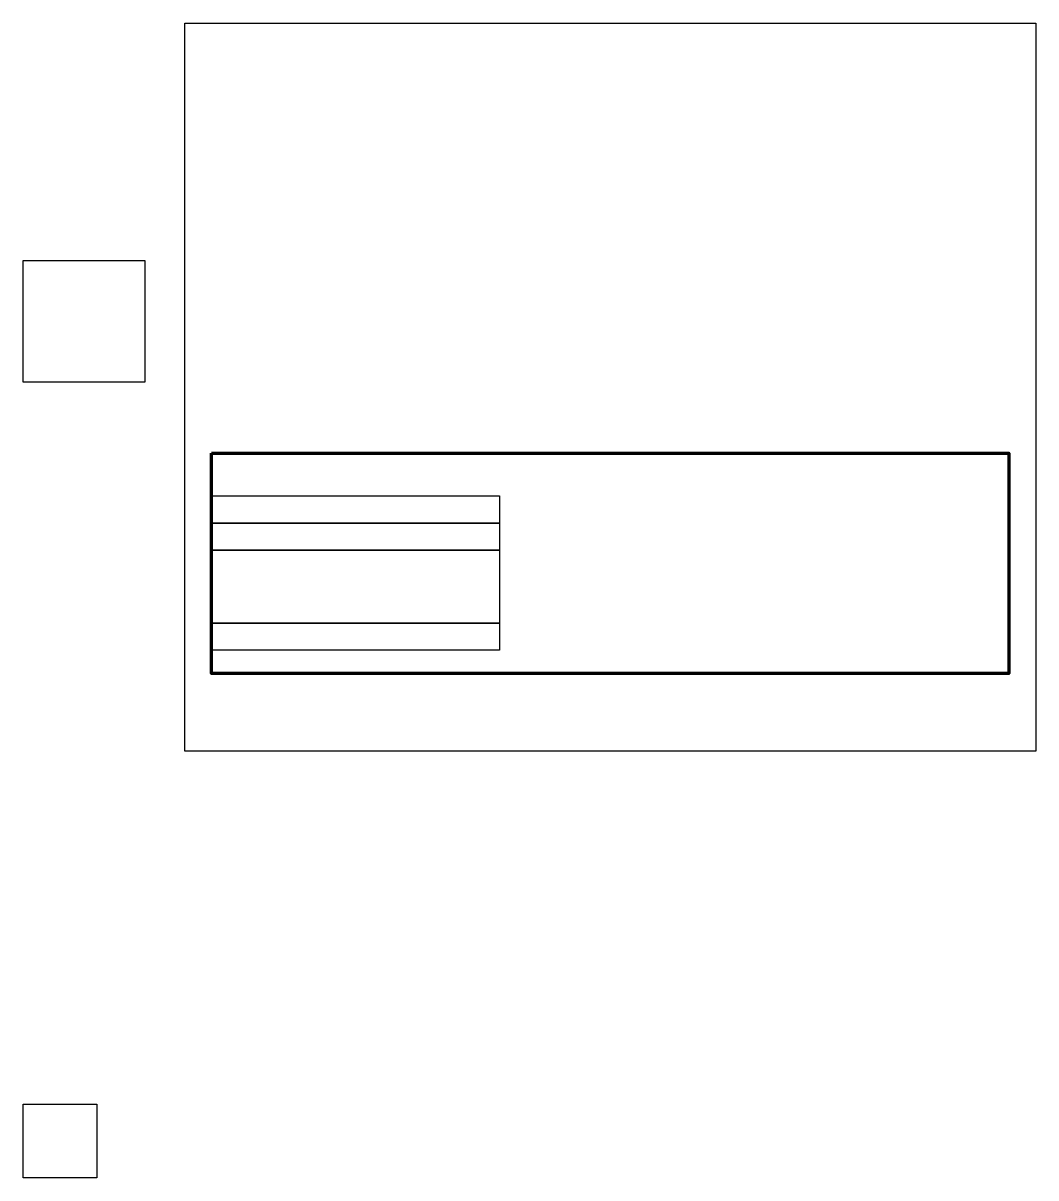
# Model space of a CAD drawing. Header units: millimetres. Extents: x 747 to 1412, y -66 to 693.
import ezdxf

# ---------------------------------------------------------------- set-up
doc = ezdxf.new("R2010")
doc.units = ezdxf.units.MM
picture_1 = doc.add_image_def('image1.png', size_in_pixel=(225, 225))
picture_2 = doc.add_image_def('image2.png', size_in_pixel=(1004, 859))

msp = doc.modelspace()

# ---------------------------------------------------------------- linework, layer by layer
at = {"color": 1, "lineweight": 211}
msp.add_lwpolyline([(870.96, 410.31), (1394.25, 410.31), (1394.25, 265.59), (870.96, 265.59)], close=True, dxfattribs=at)
for points in [[(870.96, 382.26), (1059.86, 382.26), (1059.86, 364.41), (870.96, 364.41)], [(870.96, 364.41), (1059.86, 364.41), (1059.86, 346.55), (870.96, 346.55)], [(870.96, 346.55), (1059.86, 346.55), (1059.86, 298.73), (870.96, 298.73)], [(870.96, 298.73), (1059.86, 298.73), (1059.86, 280.88), (870.96, 280.88)]]:
    msp.add_lwpolyline(points, close=True)

# ---------------------------------------------------------------- pictures from other files: only their frames are drawn
image = msp.add_image(picture_2, insert=(853.26, 214.65), size_in_units=(558.86, 478.15))
image.dxf.flags = 7
image = msp.add_image(picture_1, insert=(747.16, 457.08), size_in_units=(79.87, 79.87))
image.dxf.flags = 7
image = msp.add_image(picture_1, insert=(747.16, -65.61), size_in_units=(48.49, 48.49))
image.dxf.flags = 7

doc.saveas('drawing.dxf')
